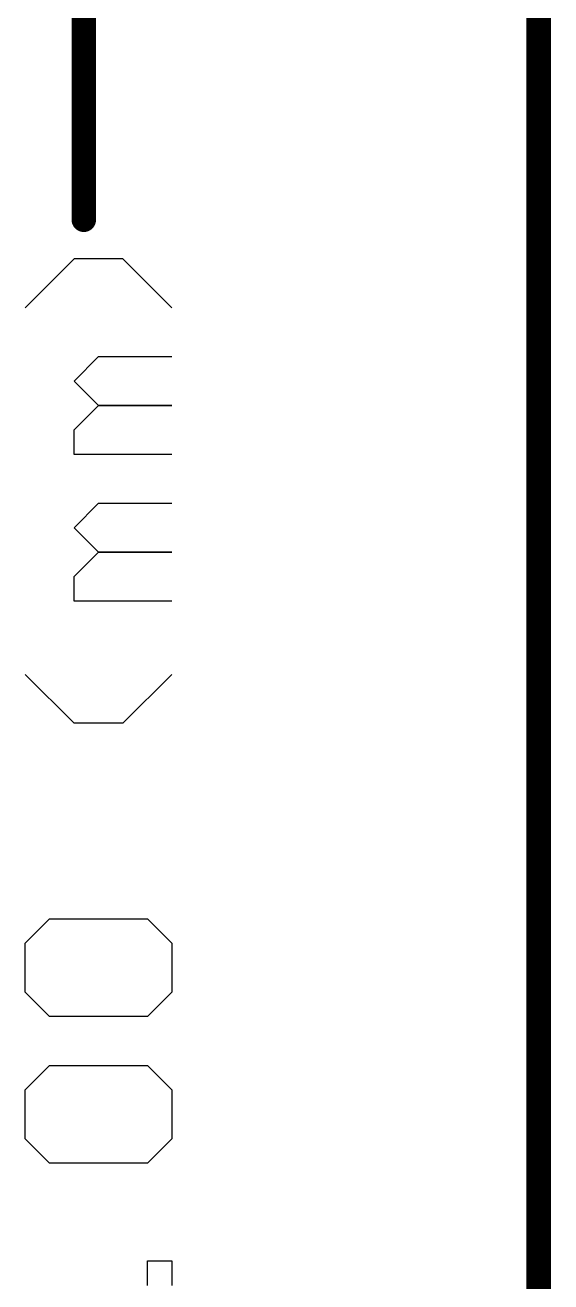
# Model space of a CAD drawing. Header units: millimetres. Extents: x 0.79 to 4.38, y 0.99 to 3.94.
# Drawn here: x 0.79 to 1.005, y 2.212 to 2.726 of the extents above; entities that cross this region are included whole.
import ezdxf

# ---------------------------------------------------------------- set-up
doc = ezdxf.new("R2010")
doc.units = ezdxf.units.MM
doc.header["$MEASUREMENT"] = 0
doc.layers.add('Mechanical1', color=6, linetype='Continuous')
doc.layers.add('Mechanical2', color=216, linetype='Continuous')

msp = doc.modelspace()

# ---------------------------------------------------------------- linework, layer by layer
at = {"layer": 'Mechanical1'}
for p, q in [((0.81, 2.62991), (0.79001, 2.60992)), ((0.83, 2.62991), (0.81, 2.62991)), ((0.84999, 2.60992), (0.83, 2.62991)), ((0.81, 2.57993), (0.82, 2.58993)), ((0.82, 2.58993), (0.84999, 2.58993)), ((0.82, 2.56993), (0.81, 2.57993)), ((0.81, 2.55994), (0.82, 2.56993)), ((0.82, 2.56993), (0.84999, 2.56993)), ((0.84999, 2.56993), (0.82, 2.56993)), ((0.81, 2.54994), (0.81, 2.55994)), ((0.84999, 2.54994), (0.81, 2.54994)), ((0.81, 2.51995), (0.82, 2.52995)), ((0.82, 2.52995), (0.84999, 2.52995)), ((0.82, 2.50995), (0.81, 2.51995)), ((0.81, 2.49995), (0.82, 2.50995)), ((0.82, 2.50995), (0.84999, 2.50995)), ((0.84999, 2.50995), (0.82, 2.50995)), ((0.81, 2.48996), (0.81, 2.49995)), ((0.84999, 2.48996), (0.81, 2.48996)), ((0.81, 2.43997), (0.79001, 2.45997)), ((0.84999, 2.45997), (0.83, 2.43997)), ((0.83, 2.43997), (0.81, 2.43997)), ((0.79001, 2.35), (0.80001, 2.36)), ((0.80001, 2.36), (0.83999, 2.36)), ((0.83999, 2.36), (0.84999, 2.35)), ((0.79001, 2.33001), (0.79001, 2.35)), ((0.84999, 2.35), (0.84999, 2.33001)), ((0.80001, 2.32001), (0.79001, 2.33001)), ((0.84999, 2.33001), (0.83999, 2.32001)), ((0.83999, 2.32001), (0.80001, 2.32001)), ((0.79001, 2.29002), (0.80001, 2.30002)), ((0.80001, 2.30002), (0.83999, 2.30002)), ((0.83999, 2.30002), (0.84999, 2.29002)), ((0.79001, 2.27003), (0.79001, 2.29002)), ((0.84999, 2.29002), (0.84999, 2.27003)), ((0.80001, 2.26003), (0.79001, 2.27003)), ((0.84999, 2.27003), (0.83999, 2.26003)), ((0.83999, 2.26003), (0.80001, 2.26003)), ((0.83999, 2.21005), (0.83999, 2.22005)), ((0.83999, 2.22005), (0.84999, 2.22005)), ((0.84999, 2.22005), (0.84999, 2.21005))]:
    msp.add_line(p, q, dxfattribs=at)
at = {"layer": 'Mechanical1', "const_width": 0.01}
msp.add_lwpolyline([(0.814, 2.64591), (0.814, 3.754)], dxfattribs=at)
at = {"layer": 'Mechanical1', "const_width": 0.005}
msp.add_lwpolyline([(0.8115, 2.64591, 1), (0.8165, 2.64591, 1)], format="xyb", close=True, dxfattribs=at)
at = {"layer": 'Mechanical2', "const_width": 0.01}
msp.add_lwpolyline([(1, 3.754), (1, 0.998)], dxfattribs=at)

doc.saveas('drawing.dxf')
